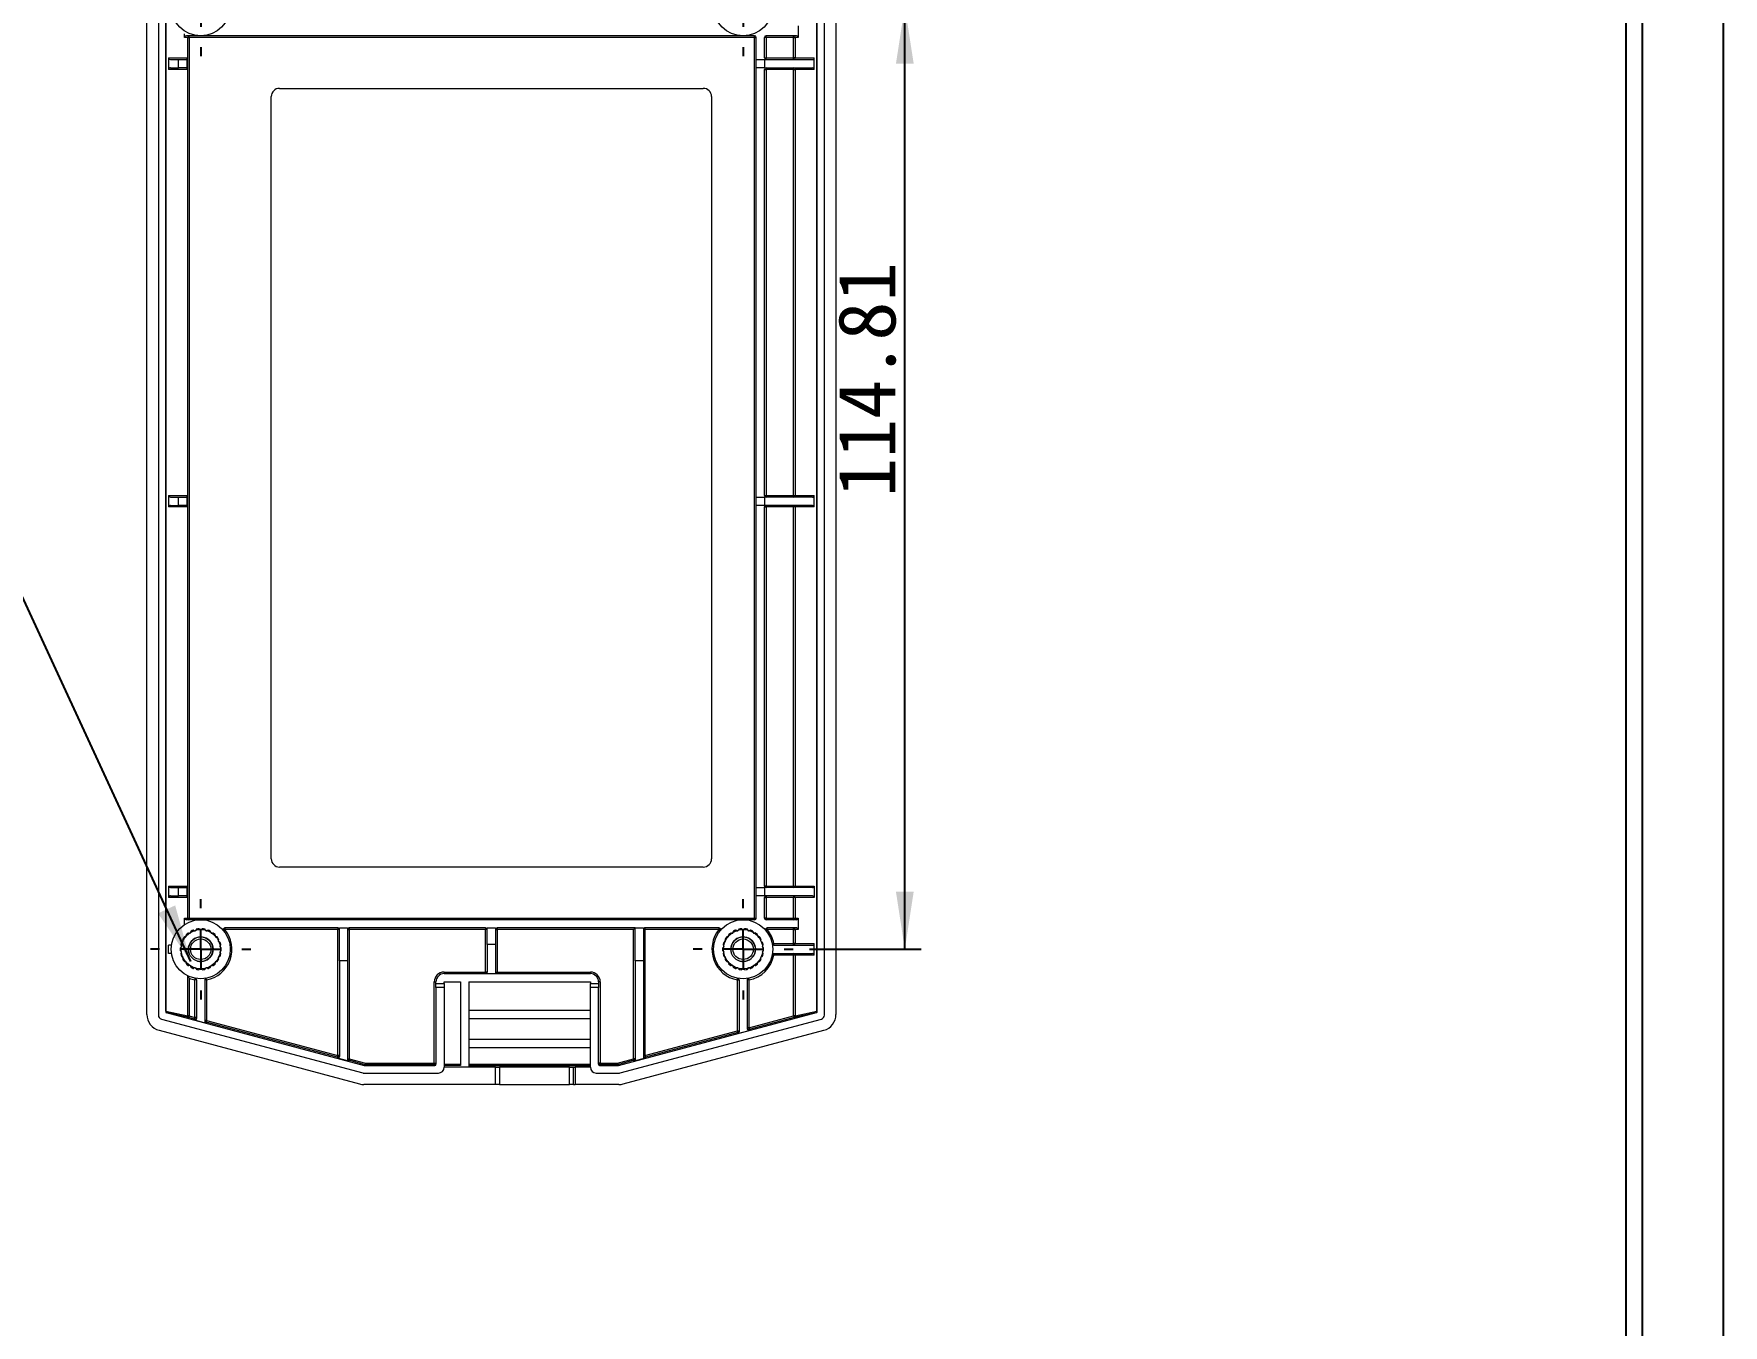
# Model space of a CAD drawing. Header units: millimetres. Extents: x 3 to 590, y 3 to 417.
# Drawn here: x 384.5 to 590.2, y 170.3 to 327.5 of the extents above; entities that cross this region are included whole.
import ezdxf

# ---------------------------------------------------------------- set-up
doc = ezdxf.new("R2010")
doc.units = ezdxf.units.MM
doc.header["$LTSCALE"] = 2
doc.layers.add('SLD-0', color=179, linetype='Continuous')
doc.styles.add('SLDTEXTSTYLE0', font='SIMSUN.TTC', dxfattribs={"width": 0.67})
doc.styles.add('SLDTEXTSTYLE15', font='SIMSUN.TTC')
doc.styles.get("Standard").update_dxf_attribs({"font": 'SIMSUN.TTC'})
doc.dimstyles.new('SLDDIMSTYLE0', dxfattribs={"dimtxt": 7, "dimasz": 7, "dimexe": 0, "dimexo": 0.0625, "dimgap": 1.75, "dimtad": 2, "dimrnd": 1e-09, "dimzin": 12, "dimdsep": 46, "dimtxsty": 'SLDTEXTSTYLE0', "dimsah": 1, "dimcen": 0.09, "dimadec": 0, "dimazin": 3, "dimtfac": 1, "dimtofl": 0, "dimtmove": 0, "dimatfit": 3, "dimfxl": 0, "dimfrac": 2, "dimtolj": 1, "dimtzin": 12, "dimarcsym": 0})
doc.dimstyles.new('SLDDIMSTYLE2', dxfattribs={"dimtxt": 0.18, "dimasz": 7, "dimexe": 0, "dimexo": 0.0625, "dimgap": 0, "dimtad": 0, "dimtih": 1, "dimtoh": 1, "dimdec": 0, "dimrnd": 1e-09, "dimzin": 0, "dimdsep": 46, "dimtxsty": 'Standard', "dimsah": 1, "dimcen": 0.09, "dimadec": 0, "dimazin": 0, "dimtfac": 7, "dimtdec": 0, "dimtofl": 0, "dimtmove": 0, "dimatfit": 3, "dimfxl": 0, "dimfrac": 2, "dimtolj": 1, "dimtzin": 0, "dimarcsym": 0})

# ---------------------------------------------------------------- blocks, each defined once
blk = doc.blocks.new('_D_7')
at = {"layer": 'SLD-0', "color": 5}
for p, q in [((478.98, 330.9), (492.57, 330.9)), ((490.57, 216.09), (490.57, 330.9)), ((478.98, 216.09), (492.57, 216.09))]:
    blk.add_line(p, q, dxfattribs=at)
for points in [[(490.57, 330.9), (489.49, 323.9), (491.65, 323.9)], [(490.57, 216.09), (491.65, 223.09), (489.49, 223.09)]]:
    blk.add_solid(points, dxfattribs=at)
at = {"layer": 'SLD-0', "color": 5, "insert": (482.43, 271.14), "char_height": 7, "attachment_point": 1, "rotation": 90, "style": 'SLDTEXTSTYLE15'}
blk.add_mtext('114.81', dxfattribs=at)
blk = doc.blocks.new('SW_CENTERMARKSYMBOL_0')
at = {"layer": 'SLD-0', "color": 0}
for p, q in [((0, 5), (0, 6.1)), ((0, 0), (0, 2.5)), ((-5, 0), (-6.1, 0)), ((0, 0), (-2.5, 0)), ((0, 0), (0, -2.5)), ((0, 0), (2.5, 0)), ((5, 0), (6.1, 0)), ((0, -5), (0, -6.1))]:
    blk.add_line(p, q, dxfattribs=at)
blk = doc.blocks.new('SW_CENTERMARKSYMBOL_1')
at = {"layer": 'SLD-0', "color": 0}
for p, q in [((0, 5), (0, 6.1)), ((0, 0), (0, 2.5)), ((-5, 0), (-6.1, 0)), ((0, 0), (-2.5, 0)), ((0, 0), (0, -2.5)), ((0, 0), (2.5, 0)), ((5, 0), (6.1, 0)), ((0, -5), (0, -6.1))]:
    blk.add_line(p, q, dxfattribs=at)
blk = doc.blocks.new('SW_CENTERMARKSYMBOL_2')
at = {"layer": 'SLD-0', "color": 0}
for p, q in [((0, 5), (0, 6.1)), ((0, 0), (0, 2.5)), ((-5, 0), (-6.1, 0)), ((0, 0), (-2.5, 0)), ((0, 0), (0, -2.5)), ((0, 0), (2.5, 0)), ((5, 0), (6.1, 0)), ((0, -5), (0, -6.1))]:
    blk.add_line(p, q, dxfattribs=at)
blk = doc.blocks.new('SW_CENTERMARKSYMBOL_3')
at = {"layer": 'SLD-0', "color": 0}
for p, q in [((0, 5), (0, 6.1)), ((0, 0), (0, 2.5)), ((-5, 0), (-6.1, 0)), ((0, 0), (-2.5, 0)), ((0, 0), (0, -2.5)), ((0, 0), (2.5, 0)), ((5, 0), (6.1, 0)), ((0, -5), (0, -6.1))]:
    blk.add_line(p, q, dxfattribs=at)

msp = doc.modelspace()

# ---------------------------------------------------------------- linework, layer by layer
at = {"color": 7, "linetype": 'Continuous', "lineweight": 15}
for p, q in [((398.283, 208.157), (398.283, 332.882)), ((399.683, 332.881), (399.683, 208.081)), ((400.583, 332.881), (400.583, 208.442)), ((400.593, 208.552), (400.593, 332.871)), ((400.609, 332.871), (400.609, 208.552)), ((479.857, 208.552), (479.857, 332.871)), ((479.872, 332.871), (479.872, 208.552)), ((479.882, 208.442), (479.882, 332.881)), ((480.782, 208.081), (480.782, 332.881)), ((482.183, 332.882), (482.183, 208.157)), ((402.881, 327.101), (402.881, 327.543)), ((403.253, 327.101), (402.881, 327.101)), ((404.843, 327.301), (403.098, 327.301)), ((403.253, 219.891), (403.253, 327.101)), ((403.253, 327.101), (403.438, 327.101)), ((403.438, 327.101), (403.438, 327.301)), ((472.283, 327.101), (403.438, 327.101)), ((403.438, 327.101), (403.438, 219.891)), ((470.883, 327.301), (404.843, 327.301)), ((472.283, 327.301), (470.883, 327.301)), ((472.283, 327.101), (472.283, 327.301)), ((472.283, 327.101), (472.483, 327.101)), ((472.283, 219.891), (472.283, 327.101)), ((472.483, 324.401), (472.483, 327.101)), ((473.483, 324.601), (473.483, 327.101)), ((473.683, 327.101), (473.483, 327.101)), ((477.368, 327.301), (473.683, 327.301)), ((473.683, 327.101), (473.683, 327.301)), ((473.683, 327.101), (473.683, 324.601)), ((477.028, 327.101), (473.683, 327.101)), ((477.028, 327.101), (477.028, 327.301)), ((477.028, 327.101), (477.212, 327.101)), ((477.028, 324.601), (477.028, 327.101)), ((477.212, 327.101), (477.212, 324.601)), ((477.585, 327.101), (477.212, 327.101)), ((477.585, 328.501), (477.585, 327.101)), ((400.928, 324.601), (403.143, 324.601)), ((400.928, 324.601), (400.928, 323.201)), ((403.143, 323.201), (400.928, 323.201)), ((401.145, 324.401), (402.143, 324.401)), ((401.145, 323.401), (402.143, 323.401)), ((402.143, 323.401), (402.143, 324.401)), ((402.143, 324.401), (403.143, 324.401)), ((403.143, 323.401), (402.143, 323.401)), ((403.143, 324.601), (403.143, 324.401)), ((403.143, 324.401), (403.143, 323.401)), ((403.143, 323.401), (403.143, 323.201)), ((472.483, 323.401), (472.483, 324.401)), ((472.483, 324.401), (473.483, 324.401)), ((473.483, 323.401), (472.483, 323.401)), ((472.483, 271.135), (472.483, 323.401)), ((473.483, 324.601), (473.683, 324.601)), ((473.483, 324.401), (473.483, 323.401)), ((473.483, 324.401), (479.32, 324.401)), ((473.483, 323.401), (479.32, 323.401)), ((473.483, 271.335), (473.483, 323.201)), ((473.483, 323.201), (473.683, 323.201)), ((473.683, 324.401), (473.683, 324.601)), ((473.683, 324.601), (477.028, 324.601)), ((473.683, 323.401), (473.683, 323.201)), ((477.028, 323.201), (473.683, 323.201)), ((473.683, 323.201), (473.683, 271.335)), ((477.028, 324.401), (477.028, 324.601)), ((477.212, 324.601), (477.028, 324.601)), ((477.028, 323.201), (477.028, 323.401)), ((477.028, 323.201), (477.212, 323.201)), ((477.028, 271.335), (477.028, 323.201)), ((477.212, 324.601), (479.538, 324.601)), ((477.212, 323.201), (477.212, 271.335)), ((479.538, 323.201), (477.212, 323.201)), ((479.538, 323.201), (479.538, 324.601)), ((414.433, 320.901), (466.033, 320.901)), ((413.433, 227.101), (413.433, 319.901)), ((467.033, 319.901), (467.033, 227.101)), ((400.928, 271.335), (403.143, 271.335)), ((400.928, 271.335), (400.928, 269.935)), ((403.143, 269.935), (400.928, 269.935)), ((401.145, 271.135), (402.143, 271.135)), ((401.145, 270.135), (402.143, 270.135)), ((402.143, 270.135), (402.143, 271.135)), ((402.143, 271.135), (403.143, 271.135)), ((403.143, 270.135), (402.143, 270.135)), ((403.143, 271.335), (403.143, 271.135)), ((403.143, 271.135), (403.143, 270.135)), ((403.143, 270.135), (403.143, 269.935)), ((472.483, 270.135), (472.483, 271.135)), ((472.483, 271.135), (473.483, 271.135)), ((473.483, 270.135), (472.483, 270.135)), ((472.483, 223.591), (472.483, 270.135)), ((473.483, 271.335), (473.683, 271.335)), ((473.483, 271.135), (473.483, 270.135)), ((479.32, 271.135), (473.483, 271.135)), ((479.32, 270.135), (473.483, 270.135)), ((473.483, 223.791), (473.483, 269.935)), ((473.483, 269.935), (473.683, 269.935)), ((473.683, 271.135), (473.683, 271.335)), ((473.683, 271.335), (477.028, 271.335)), ((473.683, 270.135), (473.683, 269.935)), ((473.683, 269.935), (473.683, 223.791)), ((477.028, 269.935), (473.683, 269.935)), ((477.028, 271.335), (477.028, 271.135)), ((477.028, 271.335), (477.212, 271.335)), ((477.028, 270.135), (477.028, 269.935)), ((477.212, 269.935), (477.028, 269.935)), ((477.028, 223.791), (477.028, 269.935)), ((477.212, 271.335), (479.538, 271.335)), ((477.212, 269.935), (477.212, 223.791)), ((479.538, 269.935), (477.212, 269.935)), ((479.538, 269.935), (479.538, 271.335)), ((466.033, 226.101), (414.433, 226.101)), ((400.928, 223.791), (403.143, 223.791)), ((400.928, 223.791), (400.928, 222.391)), ((403.143, 222.391), (400.928, 222.391)), ((401.145, 223.591), (402.143, 223.591)), ((401.145, 222.591), (402.143, 222.591)), ((402.143, 222.591), (402.143, 223.591)), ((402.143, 223.591), (403.143, 223.591)), ((403.143, 222.591), (402.143, 222.591)), ((403.143, 223.791), (403.143, 223.591)), ((403.143, 223.591), (403.143, 222.591)), ((403.143, 222.591), (403.143, 222.391)), ((472.483, 222.591), (472.483, 223.591)), ((472.483, 223.591), (473.483, 223.591)), ((473.483, 222.591), (472.483, 222.591)), ((472.483, 219.891), (472.483, 222.591)), ((473.683, 223.791), (473.483, 223.791)), ((473.483, 223.591), (473.483, 222.591)), ((479.32, 223.591), (473.483, 223.591)), ((479.32, 222.591), (473.483, 222.591)), ((473.483, 219.891), (473.483, 222.391)), ((473.483, 222.391), (473.683, 222.391)), ((473.683, 223.791), (473.683, 223.591)), ((473.683, 223.791), (477.028, 223.791)), ((473.683, 222.591), (473.683, 222.391)), ((473.683, 222.391), (473.683, 219.891)), ((477.028, 222.391), (473.683, 222.391)), ((477.028, 223.791), (477.028, 223.591)), ((477.028, 223.791), (477.212, 223.791)), ((477.028, 222.591), (477.028, 222.391)), ((477.212, 222.391), (477.028, 222.391)), ((477.028, 219.891), (477.028, 222.391)), ((477.212, 223.791), (479.538, 223.791)), ((477.212, 222.391), (477.212, 219.891)), ((479.538, 222.391), (477.212, 222.391)), ((479.538, 223.791), (479.538, 222.391)), ((402.881, 219.891), (403.253, 219.891)), ((402.881, 219.11), (402.881, 219.891)), ((404.843, 219.691), (403.098, 219.691)), ((403.253, 219.891), (403.438, 219.891)), ((403.438, 219.691), (403.438, 219.891)), ((403.438, 219.891), (472.283, 219.891)), ((470.883, 219.691), (404.843, 219.691)), ((421.533, 218.691), (407.789, 218.691)), ((407.789, 218.691), (407.789, 218.491)), ((421.533, 218.491), (407.789, 218.491)), ((421.533, 218.691), (421.533, 218.491)), ((421.733, 218.491), (421.533, 218.491)), ((421.533, 203.139), (421.533, 218.491)), ((421.733, 218.691), (422.733, 218.691)), ((421.733, 214.691), (421.733, 218.691)), ((422.733, 218.691), (422.733, 214.691)), ((422.733, 218.491), (422.933, 218.491)), ((439.533, 218.691), (422.933, 218.691)), ((422.933, 218.691), (422.933, 218.491)), ((422.933, 218.491), (422.933, 202.764)), ((439.533, 218.491), (422.933, 218.491)), ((439.533, 218.691), (439.533, 218.491)), ((439.533, 213.321), (439.533, 218.491)), ((439.733, 218.491), (439.533, 218.491)), ((439.733, 218.691), (440.733, 218.691)), ((439.733, 216.691), (439.733, 218.691)), ((440.733, 218.691), (440.733, 216.691)), ((440.733, 218.491), (440.933, 218.491)), ((457.733, 218.691), (440.933, 218.691)), ((440.933, 218.691), (440.933, 218.491)), ((457.533, 218.491), (440.933, 218.491)), ((440.933, 218.491), (440.933, 213.321)), ((457.533, 202.764), (457.533, 218.491)), ((457.733, 218.691), (458.733, 218.691)), ((457.733, 214.691), (457.733, 218.691)), ((458.733, 218.691), (458.733, 214.691)), ((458.733, 218.491), (458.933, 218.491)), ((467.937, 218.691), (458.933, 218.691)), ((458.933, 218.691), (458.933, 218.491)), ((458.933, 218.491), (458.933, 203.139)), ((467.937, 218.491), (458.933, 218.491)), ((467.937, 218.691), (467.937, 218.491)), ((472.283, 219.691), (470.883, 219.691)), ((472.283, 219.691), (472.283, 219.891)), ((472.283, 219.891), (472.483, 219.891)), ((473.683, 219.891), (473.483, 219.891)), ((473.683, 219.891), (473.683, 219.691)), ((473.683, 219.891), (477.028, 219.891)), ((477.368, 219.691), (473.683, 219.691)), ((477.368, 218.691), (473.829, 218.691)), ((473.829, 218.491), (473.829, 218.691)), ((477.028, 218.491), (473.829, 218.491)), ((477.028, 219.891), (477.028, 219.691)), ((477.028, 219.891), (477.212, 219.891)), ((477.028, 218.491), (477.028, 218.691)), ((477.028, 218.491), (477.212, 218.491)), ((477.028, 216.791), (477.028, 218.491)), ((477.212, 219.891), (477.585, 219.891)), ((477.212, 218.491), (477.212, 216.791)), ((477.585, 218.491), (477.212, 218.491)), ((477.585, 219.891), (477.585, 218.491)), ((400.928, 215.591), (400.928, 216.591)), ((401.278, 216.591), (400.928, 216.591)), ((439.733, 216.691), (439.733, 213.321)), ((440.733, 216.691), (439.733, 216.691)), ((440.733, 216.691), (440.733, 213.321)), ((474.618, 216.591), (474.618, 216.791)), ((474.618, 216.791), (477.028, 216.791)), ((474.618, 216.591), (479.32, 216.591)), ((477.028, 216.591), (477.028, 216.791)), ((477.212, 216.791), (477.028, 216.791)), ((477.212, 216.791), (479.538, 216.791)), ((479.538, 215.391), (479.538, 216.791)), ((401.278, 215.591), (400.928, 215.591)), ((421.733, 214.691), (421.733, 203.019)), ((422.733, 214.691), (421.733, 214.691)), ((422.733, 214.691), (422.733, 202.644)), ((457.733, 214.691), (457.733, 202.644)), ((458.733, 214.691), (457.733, 214.691)), ((458.733, 214.691), (458.733, 203.019)), ((474.448, 215.591), (479.32, 215.591)), ((477.028, 215.391), (474.618, 215.391)), ((477.028, 215.591), (477.028, 215.391)), ((477.212, 215.391), (477.028, 215.391)), ((477.028, 207.982), (477.028, 215.391)), ((477.212, 215.391), (477.212, 207.982)), ((479.538, 215.391), (477.212, 215.391)), ((403.253, 207.982), (403.253, 212.843)), ((403.438, 212.561), (403.438, 207.982)), ((404.143, 207.793), (404.143, 212.356)), ((404.343, 212.356), (404.143, 212.356)), ((404.343, 212.356), (404.343, 207.673)), ((405.343, 212.356), (405.343, 207.299)), ((405.543, 212.356), (405.343, 212.356)), ((405.543, 212.356), (405.543, 207.418)), ((433.283, 202.24), (433.283, 212.121)), ((433.283, 212.121), (433.483, 212.121)), ((433.483, 211.921), (433.483, 212.121)), ((433.483, 211.921), (434.483, 211.921)), ((433.483, 211.421), (433.483, 211.921)), ((434.483, 213.321), (434.483, 213.121)), ((434.483, 213.321), (439.533, 213.321)), ((434.483, 213.121), (452.283, 213.121)), ((434.483, 212.121), (436.483, 212.121)), ((434.483, 211.921), (434.483, 212.121)), ((434.483, 211.921), (434.483, 211.421)), ((436.483, 212.121), (436.483, 201.932)), ((437.483, 212.121), (452.283, 212.121)), ((437.483, 212.121), (437.483, 201.732)), ((439.533, 213.121), (439.533, 213.321)), ((439.733, 213.321), (439.533, 213.321)), ((440.733, 213.321), (440.933, 213.321)), ((440.933, 213.321), (440.933, 213.121)), ((440.933, 213.321), (452.283, 213.321)), ((452.283, 213.321), (452.283, 213.121)), ((452.283, 212.121), (452.283, 211.921)), ((452.283, 211.421), (452.283, 211.921)), ((452.283, 211.921), (453.283, 211.921)), ((453.283, 212.121), (453.283, 211.921)), ((453.483, 212.121), (453.283, 212.121)), ((453.283, 211.921), (453.283, 211.421)), ((453.483, 212.121), (453.483, 202.24)), ((470.183, 212.356), (470.383, 212.356)), ((470.183, 206.15), (470.183, 212.356)), ((470.383, 212.356), (470.383, 206.03)), ((471.383, 212.356), (471.383, 206.405)), ((471.583, 212.356), (471.383, 212.356)), ((471.583, 212.356), (471.583, 206.524)), ((433.483, 211.421), (433.483, 202.104)), ((434.483, 211.421), (433.483, 211.421)), ((434.483, 211.421), (434.483, 201.722)), ((453.283, 211.421), (452.283, 211.421)), ((452.283, 201.722), (452.283, 211.421)), ((453.283, 202.104), (453.283, 211.421)), ((400.583, 208.542), (400.593, 208.552)), ((400.593, 208.552), (400.609, 208.552)), ((400.609, 208.552), (403.253, 207.982)), ((400.633, 208.375), (424.744, 201.922)), ((400.741, 208.358), (400.731, 208.348)), ((403.386, 207.789), (400.741, 208.358)), ((403.438, 207.982), (403.253, 207.982)), ((404.091, 207.6), (403.386, 207.789)), ((403.438, 207.982), (404.143, 207.793)), ((404.343, 207.793), (404.143, 207.793)), ((452.283, 208.621), (437.483, 208.621)), ((455.722, 201.922), (479.833, 208.375)), ((471.583, 206.524), (477.028, 207.982)), ((477.08, 207.789), (471.635, 206.331)), ((477.212, 207.982), (477.028, 207.982)), ((479.724, 208.358), (477.08, 207.789)), ((477.212, 207.982), (479.857, 208.552)), ((479.734, 208.348), (479.724, 208.358)), ((479.857, 208.552), (479.872, 208.552)), ((479.872, 208.552), (479.882, 208.542)), ((399.765, 206.226), (424.187, 199.689)), ((400.054, 207.598), (424.562, 201.039)), ((404.091, 207.48), (404.091, 207.6)), ((404.091, 207.48), (405.491, 207.106)), ((405.543, 207.418), (405.343, 207.418)), ((405.491, 207.225), (405.491, 207.106)), ((421.481, 202.945), (405.491, 207.225)), ((405.543, 207.418), (421.533, 203.139)), ((452.283, 207.621), (437.483, 207.621)), ((455.903, 201.039), (480.412, 207.598)), ((456.279, 199.689), (480.7, 206.226)), ((458.933, 203.139), (470.183, 206.15)), ((470.235, 205.956), (458.985, 202.945)), ((470.183, 206.15), (470.383, 206.15)), ((470.235, 205.837), (471.635, 206.212)), ((470.235, 205.837), (470.235, 205.956)), ((471.583, 206.524), (471.383, 206.524)), ((471.635, 206.331), (471.635, 206.212)), ((452.283, 205.121), (437.483, 205.121)), ((437.483, 204.121), (452.283, 204.121)), ((421.481, 202.826), (421.481, 202.945)), ((422.881, 202.451), (421.481, 202.826)), ((421.733, 203.139), (421.533, 203.139)), ((422.733, 202.764), (422.933, 202.764)), ((422.881, 202.571), (422.881, 202.451)), ((424.863, 202.04), (422.881, 202.571)), ((422.933, 202.764), (424.889, 202.24)), ((424.744, 201.922), (424.863, 202.04)), ((424.744, 201.922), (433.365, 201.922)), ((424.863, 202.04), (424.863, 202.04)), ((433.283, 202.04), (424.863, 202.04)), ((424.889, 202.24), (433.283, 202.24)), ((433.283, 202.24), (433.483, 202.24)), ((433.283, 202.24), (433.283, 202.04)), ((433.283, 201.922), (433.283, 202.04)), ((436.483, 202.044), (434.483, 202.044)), ((436.483, 201.932), (434.483, 201.932)), ((440.737, 201.732), (434.483, 201.732)), ((452.283, 202.044), (437.483, 202.044)), ((437.483, 201.953), (452.283, 201.953)), ((440.737, 199.621), (440.737, 201.732)), ((440.737, 201.732), (441.237, 201.732)), ((441.237, 201.732), (441.237, 199.636)), ((449.737, 201.732), (441.237, 201.732)), ((449.737, 199.636), (449.737, 201.732)), ((449.737, 201.732), (450.237, 201.732)), ((450.237, 199.625), (450.237, 201.732)), ((450.237, 201.732), (450.437, 201.732)), ((450.437, 201.732), (450.437, 199.621)), ((452.283, 201.732), (450.437, 201.732)), ((453.483, 202.24), (453.283, 202.24)), ((453.401, 201.922), (455.722, 201.922)), ((453.483, 202.24), (453.483, 202.04)), ((453.483, 202.24), (455.577, 202.24)), ((453.483, 202.04), (453.483, 201.922)), ((455.603, 202.04), (453.483, 202.04)), ((455.577, 202.24), (457.533, 202.764)), ((457.585, 202.571), (455.603, 202.04)), ((455.603, 202.04), (455.722, 201.922)), ((455.603, 202.04), (455.603, 202.04)), ((457.733, 202.764), (457.533, 202.764)), ((458.985, 202.826), (457.585, 202.451)), ((457.585, 202.451), (457.585, 202.571)), ((458.733, 203.139), (458.933, 203.139)), ((458.985, 202.945), (458.985, 202.826)), ((424.692, 201.022), (433.783, 201.022)), ((440.737, 199.621), (424.704, 199.621)), ((441.237, 199.636), (449.737, 199.636)), ((455.762, 199.621), (450.437, 199.621)), ((452.983, 201.022), (455.774, 201.022))]:
    msp.add_line(p, q, dxfattribs=at)
at = {"color": 7, "linetype": 'Continuous', "lineweight": 15, "flags": 128}
for points in [[(407.634, 218.365), (407.637, 218.367), (407.646, 218.375), (407.66, 218.386), (407.679, 218.402), (407.703, 218.421), (407.73, 218.443), (407.759, 218.467), (407.789, 218.491)], [(457.733, 218.691), (457.73, 218.688), (457.721, 218.679), (457.706, 218.664), (457.686, 218.644), (457.661, 218.62), (457.633, 218.591), (457.601, 218.56), (457.568, 218.526), (457.533, 218.491)], [(468.092, 218.365), (468.089, 218.367), (468.08, 218.375), (468.066, 218.386), (468.046, 218.402), (468.023, 218.421), (467.996, 218.443), (467.967, 218.467), (467.937, 218.491)], [(473.829, 218.491), (473.799, 218.467), (473.77, 218.443), (473.743, 218.421), (473.719, 218.402), (473.7, 218.386), (473.686, 218.375), (473.677, 218.367), (473.674, 218.365)], [(474.421, 216.754), (474.425, 216.755), (474.436, 216.757), (474.454, 216.761), (474.479, 216.765), (474.509, 216.771), (474.543, 216.777), (474.579, 216.784), (474.618, 216.791)], [(404.143, 212.356), (404.15, 212.395), (404.157, 212.432), (404.163, 212.465), (404.169, 212.495), (404.173, 212.52), (404.177, 212.538), (404.179, 212.549), (404.18, 212.553)], [(405.543, 212.356), (405.536, 212.395), (405.529, 212.432), (405.522, 212.465), (405.517, 212.495), (405.512, 212.52), (405.509, 212.538), (405.507, 212.549), (405.506, 212.553)], [(470.183, 212.356), (470.19, 212.395), (470.197, 212.432), (470.203, 212.465), (470.209, 212.495), (470.213, 212.52), (470.217, 212.538), (470.219, 212.549), (470.22, 212.553)], [(471.546, 212.553), (471.547, 212.549), (471.549, 212.538), (471.552, 212.52), (471.557, 212.495), (471.562, 212.465), (471.569, 212.432), (471.576, 212.395), (471.583, 212.356)], [(403.386, 207.789), (403.387, 207.793), (403.39, 207.804), (403.395, 207.823), (403.401, 207.847), (403.409, 207.876), (403.418, 207.909), (403.428, 207.945), (403.438, 207.982)], [(404.091, 207.6), (404.092, 207.604), (404.095, 207.616), (404.1, 207.634), (404.107, 207.658), (404.114, 207.687), (404.123, 207.72), (404.133, 207.756), (404.143, 207.793)], [(477.028, 207.982), (477.038, 207.945), (477.048, 207.909), (477.057, 207.876), (477.064, 207.847), (477.071, 207.823), (477.076, 207.804), (477.079, 207.793), (477.08, 207.789)], [(405.543, 207.418), (405.533, 207.381), (405.523, 207.345), (405.514, 207.312), (405.507, 207.283), (405.5, 207.259), (405.495, 207.241), (405.492, 207.23), (405.491, 207.225)], [(470.183, 206.15), (470.193, 206.112), (470.202, 206.077), (470.211, 206.044), (470.219, 206.014), (470.225, 205.99), (470.23, 205.972), (470.233, 205.961), (470.235, 205.956)], [(471.583, 206.524), (471.593, 206.487), (471.602, 206.451), (471.611, 206.418), (471.619, 206.389), (471.625, 206.365), (471.63, 206.347), (471.633, 206.336), (471.635, 206.331)], [(421.533, 203.139), (421.523, 203.101), (421.513, 203.066), (421.504, 203.033), (421.497, 203.003), (421.49, 202.979), (421.485, 202.961), (421.482, 202.95), (421.481, 202.945)], [(422.933, 202.764), (422.923, 202.727), (422.913, 202.691), (422.904, 202.658), (422.897, 202.629), (422.89, 202.605), (422.885, 202.587), (422.882, 202.575), (422.881, 202.571)], [(424.889, 202.24), (424.884, 202.202), (424.879, 202.165), (424.875, 202.131), (424.871, 202.1), (424.867, 202.076), (424.865, 202.057), (424.863, 202.045), (424.863, 202.04)], [(455.577, 202.24), (455.582, 202.202), (455.586, 202.165), (455.591, 202.131), (455.595, 202.1), (455.598, 202.076), (455.601, 202.057), (455.602, 202.045), (455.603, 202.04)], [(457.585, 202.571), (457.583, 202.575), (457.58, 202.587), (457.575, 202.605), (457.569, 202.629), (457.561, 202.658), (457.552, 202.691), (457.543, 202.727), (457.533, 202.764)], [(458.933, 203.139), (458.943, 203.101), (458.952, 203.066), (458.961, 203.033), (458.969, 203.003), (458.975, 202.979), (458.98, 202.961), (458.983, 202.95), (458.985, 202.945)]]:
    msp.add_lwpolyline(points, dxfattribs=at)
at = {"color": 7, "linetype": 'Continuous', "lineweight": 15}
for centre, radius in [((404.843, 330.901), 3.6), ((470.883, 330.901), 3.6), ((404.843, 216.091), 3.6), ((404.843, 216.091), 2.4), ((470.883, 216.091), 3.6), ((470.883, 216.091), 2.4), ((404.843, 216.091), 1.5), ((404.843, 216.091), 1.25), ((470.883, 216.091), 1.5), ((470.883, 216.091), 1.25)]:
    msp.add_circle(centre, radius, dxfattribs=at)
for centre, radius, start, end in [((403.446, 327.109), 0.193, 92.46898, 182.27059), ((472.283, 327.101), 0.2, 0, 90), ((473.683, 327.101), 0.2, 90, 180), ((477.02, 327.109), 0.193, 357.72941, 87.53102), ((473.683, 324.601), 0.2, 180, 270), ((473.683, 323.201), 0.2, 90, 180), ((477.02, 324.594), 0.193, 272.46898, 2.27059), ((477.02, 323.209), 0.193, 357.72837, 87.53099), ((414.433, 319.901), 1, 90, 180), ((466.033, 319.901), 1, 0, 90), ((473.683, 271.335), 0.2, 180, 270), ((473.683, 269.935), 0.2, 90, 180), ((477.02, 271.327), 0.193, 272.46834, 2.2713), ((477.02, 269.942), 0.193, 357.72869, 87.53164), ((414.433, 227.101), 1, 180, 270), ((466.033, 227.101), 1, 270, 0), ((473.683, 223.791), 0.2, 180, 270), ((473.683, 222.391), 0.2, 90, 180), ((477.02, 223.784), 0.193, 272.46727, 2.2723), ((477.02, 222.399), 0.193, 357.7277, 87.53273), ((404.843, 216.091), 2.5, 127.75198, 134.0662), ((403.446, 219.884), 0.193, 177.72941, 267.53102), ((403.361, 218.005), 0.08, 55.5736, 127.75198), ((403.491, 218.194), 0.15, 235.5736, 9.88094), ((403.718, 218.234), 0.08, 117.70257, 189.88094), ((404.843, 216.091), 2.5, 111.38834, 117.70257), ((403.96, 218.345), 0.08, 39.20997, 111.38834), ((404.139, 218.49), 0.15, 219.20997, 353.51731), ((404.367, 218.464), 0.08, 101.33893, 173.51731), ((404.843, 216.091), 2.5, 95.02471, 101.33893), ((404.631, 218.502), 0.08, 22.84633, 95.02471), ((404.843, 218.591), 0.15, 202.84633, 337.15367), ((405.055, 218.502), 0.08, 84.97529, 157.15367), ((404.843, 216.091), 2.5, 78.66107, 84.97529), ((405.319, 218.464), 0.08, 6.48269, 78.66107), ((405.547, 218.49), 0.15, 186.48269, 320.79003), ((404.843, 216.091), 3.8, 280.61511, 39.16671), ((405.725, 218.345), 0.08, 68.61166, 140.79003), ((404.843, 216.091), 2.5, 62.29743, 68.61166), ((405.968, 218.234), 0.08, 350.11906, 62.29743), ((406.194, 218.194), 0.15, 170.11906, 304.4264), ((406.324, 218.005), 0.08, 52.24802, 124.4264), ((404.843, 216.091), 2.5, 45.9338, 52.24802), ((407.789, 218.491), 0.2, 90, 219.16671), ((421.533, 218.491), 0.2, 0, 90), ((422.933, 218.491), 0.2, 90, 180), ((439.533, 218.491), 0.2, 0, 90), ((440.933, 218.491), 0.2, 90, 180), ((458.933, 218.491), 0.2, 90, 180), ((470.883, 216.091), 3.8, 140.83329, 259.38489), ((467.937, 218.491), 0.2, 320.83329, 90), ((470.883, 216.091), 2.5, 127.75198, 134.0662), ((469.401, 218.005), 0.08, 55.5736, 127.75198), ((469.531, 218.194), 0.15, 235.5736, 9.88094), ((469.758, 218.234), 0.08, 117.70257, 189.88094), ((470.883, 216.091), 2.5, 111.38834, 117.70257), ((470, 218.345), 0.08, 39.20997, 111.38834), ((470.179, 218.49), 0.15, 219.20997, 353.51731), ((470.407, 218.464), 0.08, 101.33893, 173.51731), ((470.883, 216.091), 2.5, 95.02471, 101.33893), ((470.671, 218.502), 0.08, 22.84633, 95.02471), ((470.883, 218.591), 0.15, 202.84633, 337.15367), ((471.095, 218.502), 0.08, 84.97529, 157.15367), ((470.883, 216.091), 2.5, 78.66107, 84.97529), ((471.359, 218.464), 0.08, 6.48269, 78.66107), ((471.587, 218.49), 0.15, 186.48269, 320.79003), ((471.765, 218.345), 0.08, 68.61166, 140.79003), ((470.883, 216.091), 2.5, 62.29743, 68.61166), ((472.008, 218.234), 0.08, 350.11906, 62.29743), ((472.234, 218.194), 0.15, 170.11906, 304.4264), ((472.283, 219.891), 0.2, 270, 0), ((472.364, 218.005), 0.08, 52.24802, 124.4264), ((470.883, 216.091), 2.5, 45.9338, 52.24802), ((473.683, 219.891), 0.2, 180, 270), ((473.829, 218.491), 0.2, 90, 219.16671), ((470.883, 216.091), 3.8, 10.61511, 39.16671), ((477.02, 219.884), 0.193, 272.46898, 2.27059), ((477.02, 218.499), 0.193, 357.72941, 87.53102), ((404.843, 216.091), 2.5, 176.84289, 183.15711), ((402.427, 216.225), 0.08, 104.66451, 176.84289), ((402.368, 216.447), 0.15, 284.66451, 58.97185), ((402.487, 216.644), 0.08, 166.79348, 238.97185), ((404.843, 216.091), 2.5, 160.47925, 166.79348), ((402.562, 216.9), 0.08, 88.30087, 160.47925), ((402.569, 217.13), 0.15, 268.30087, 42.60822), ((402.738, 217.285), 0.08, 150.42984, 222.60822), ((404.843, 216.091), 2.5, 144.11561, 150.42984), ((402.882, 217.51), 0.08, 71.93724, 144.11561), ((402.953, 217.728), 0.15, 251.93724, 26.24458), ((403.16, 217.83), 0.08, 134.0662, 206.24458), ((406.526, 217.83), 0.08, 333.75542, 45.9338), ((406.732, 217.728), 0.15, 153.75542, 288.06276), ((406.804, 217.51), 0.08, 35.88439, 108.06276), ((404.843, 216.091), 2.5, 29.57016, 35.88439), ((407.117, 217.13), 0.15, 137.39178, 271.69913), ((406.948, 217.285), 0.08, 317.39178, 29.57016), ((407.124, 216.9), 0.08, 19.52075, 91.69913), ((407.317, 216.447), 0.15, 121.02815, 255.33549), ((404.843, 216.091), 2.5, 13.20652, 19.52075), ((407.199, 216.644), 0.08, 301.02815, 13.20652), ((407.259, 216.225), 0.08, 3.15711, 75.33549), ((404.843, 216.091), 2.5, 356.84289, 3.15711), ((470.883, 216.091), 2.5, 176.84289, 183.15711), ((468.467, 216.225), 0.08, 104.66451, 176.84289), ((468.408, 216.447), 0.15, 284.66451, 58.97185), ((468.527, 216.644), 0.08, 166.79348, 238.97185), ((470.883, 216.091), 2.5, 160.47925, 166.79348), ((468.602, 216.9), 0.08, 88.30087, 160.47925), ((468.609, 217.13), 0.15, 268.30087, 42.60822), ((468.778, 217.285), 0.08, 150.42984, 222.60822), ((470.883, 216.091), 2.5, 144.11561, 150.42984), ((468.922, 217.51), 0.08, 71.93724, 144.11561), ((468.993, 217.728), 0.15, 251.93724, 26.24458), ((469.2, 217.83), 0.08, 134.0662, 206.24458), ((472.566, 217.83), 0.08, 333.75542, 45.9338), ((472.772, 217.728), 0.15, 153.75542, 288.06276), ((472.844, 217.51), 0.08, 35.88439, 108.06276), ((470.883, 216.091), 2.5, 29.57016, 35.88439), ((473.157, 217.13), 0.15, 137.39178, 271.69913), ((472.988, 217.285), 0.08, 317.39178, 29.57016), ((473.164, 216.9), 0.08, 19.52075, 91.69913), ((473.357, 216.447), 0.15, 121.02815, 255.33549), ((470.883, 216.091), 2.5, 13.20652, 19.52075), ((473.239, 216.644), 0.08, 301.02815, 13.20652), ((473.299, 216.225), 0.08, 3.15711, 75.33549), ((470.883, 216.091), 2.5, 356.84289, 3.15711), ((474.618, 216.791), 0.2, 190.61511, 270), ((477.02, 216.784), 0.193, 272.46901, 2.27163), ((402.427, 215.958), 0.08, 183.15711, 255.33549), ((402.368, 215.735), 0.15, 301.02815, 75.33549), ((402.487, 215.538), 0.08, 121.02815, 193.20652), ((404.843, 216.091), 2.5, 193.20652, 199.52075), ((402.562, 215.283), 0.08, 199.52075, 271.69913), ((402.569, 215.053), 0.15, 317.39178, 91.69913), ((402.738, 214.897), 0.08, 137.39178, 209.57016), ((404.843, 216.091), 2.5, 209.57016, 215.88439), ((402.882, 214.673), 0.08, 215.88439, 288.06276), ((402.953, 214.454), 0.15, 333.75542, 108.06276), ((403.16, 214.352), 0.08, 153.75542, 225.9338), ((404.843, 216.091), 2.5, 225.9338, 232.24802), ((403.361, 214.178), 0.08, 232.24802, 304.4264), ((403.491, 213.988), 0.15, 350.11906, 124.4264), ((403.718, 213.949), 0.08, 170.11906, 242.29743), ((405.968, 213.949), 0.08, 297.70257, 9.88094), ((406.194, 213.988), 0.15, 55.5736, 189.88094), ((406.324, 214.178), 0.08, 235.5736, 307.75198), ((404.843, 216.091), 2.5, 307.75198, 314.0662), ((406.732, 214.454), 0.15, 71.93724, 206.24458), ((406.526, 214.352), 0.08, 314.0662, 26.24458), ((406.804, 214.673), 0.08, 251.93724, 324.11561), ((404.843, 216.091), 2.5, 324.11561, 330.42984), ((407.117, 215.053), 0.15, 88.30087, 222.60822), ((406.948, 214.897), 0.08, 330.42984, 42.60822), ((407.124, 215.283), 0.08, 268.30087, 340.47925), ((407.317, 215.735), 0.15, 104.66451, 238.97185), ((404.843, 216.091), 2.5, 340.47925, 346.79348), ((407.199, 215.538), 0.08, 346.79348, 58.97185), ((407.259, 215.958), 0.08, 284.66451, 356.84289), ((468.467, 215.958), 0.08, 183.15711, 255.33549), ((468.408, 215.735), 0.15, 301.02815, 75.33549), ((468.527, 215.538), 0.08, 121.02815, 193.20652), ((470.883, 216.091), 2.5, 193.20652, 199.52075), ((468.602, 215.283), 0.08, 199.52075, 271.69913), ((468.609, 215.053), 0.15, 317.39178, 91.69913), ((468.778, 214.897), 0.08, 137.39178, 209.57016), ((470.883, 216.091), 2.5, 209.57016, 215.88439), ((468.922, 214.673), 0.08, 215.88439, 288.06276), ((468.993, 214.454), 0.15, 333.75542, 108.06276), ((469.2, 214.352), 0.08, 153.75542, 225.9338), ((470.883, 216.091), 2.5, 225.9338, 232.24802), ((469.401, 214.178), 0.08, 232.24802, 304.4264), ((469.531, 213.988), 0.15, 350.11906, 124.4264), ((469.758, 213.949), 0.08, 170.11906, 242.29743), ((470.883, 216.091), 3.8, 280.61511, 349.38489), ((472.008, 213.949), 0.08, 297.70257, 9.88094), ((472.234, 213.988), 0.15, 55.5736, 189.88094), ((472.364, 214.178), 0.08, 235.5736, 307.75198), ((470.883, 216.091), 2.5, 307.75198, 314.0662), ((472.772, 214.454), 0.15, 71.93724, 206.24458), ((472.566, 214.352), 0.08, 314.0662, 26.24458), ((472.844, 214.673), 0.08, 251.93724, 324.11561), ((470.883, 216.091), 2.5, 324.11561, 330.42984), ((473.157, 215.053), 0.15, 88.30087, 222.60822), ((472.988, 214.897), 0.08, 330.42984, 42.60822), ((473.164, 215.283), 0.08, 268.30087, 340.47925), ((473.357, 215.735), 0.15, 104.66451, 238.97185), ((470.883, 216.091), 2.5, 340.47925, 346.79348), ((473.239, 215.538), 0.08, 346.79348, 58.97185), ((473.299, 215.958), 0.08, 284.66451, 356.84289), ((477.02, 215.399), 0.193, 357.72941, 87.53102), ((404.843, 216.091), 3.8, 248.29597, 259.38489), ((404.843, 216.091), 2.5, 242.29743, 248.61166), ((403.96, 213.838), 0.08, 248.61166, 320.79003), ((404.139, 213.693), 0.15, 6.48269, 140.79003), ((404.143, 212.356), 0.2, 0, 79.38489), ((404.367, 213.718), 0.08, 186.48269, 258.66107), ((404.843, 216.091), 2.5, 258.66107, 264.97529), ((404.631, 213.681), 0.08, 264.97529, 337.15367), ((404.843, 213.591), 0.15, 22.84633, 157.15367), ((405.055, 213.681), 0.08, 202.84633, 275.02471), ((404.843, 216.091), 2.5, 275.02471, 281.33893), ((405.319, 213.718), 0.08, 281.33893, 353.51731), ((405.543, 212.356), 0.2, 100.61511, 180), ((405.547, 213.693), 0.15, 39.20997, 173.51731), ((405.725, 213.838), 0.08, 219.20997, 291.38834), ((404.843, 216.091), 2.5, 291.38834, 297.70257), ((434.483, 212.121), 1.2, 90, 180), ((434.483, 212.121), 1, 90, 180), ((439.533, 213.321), 0.2, 270, 0), ((440.933, 213.321), 0.2, 180, 270), ((452.283, 212.121), 1.2, 0, 90), ((452.283, 212.121), 1, 0, 90), ((470.883, 216.091), 2.5, 242.29743, 248.61166), ((470, 213.838), 0.08, 248.61166, 320.79003), ((470.179, 213.693), 0.15, 6.48269, 140.79003), ((470.183, 212.356), 0.2, 0, 79.38489), ((470.407, 213.718), 0.08, 186.48269, 258.66107), ((470.883, 216.091), 2.5, 258.66107, 264.97529), ((470.671, 213.681), 0.08, 264.97529, 337.15367), ((470.883, 213.591), 0.15, 22.84633, 157.15367), ((471.095, 213.681), 0.08, 202.84633, 275.02471), ((470.883, 216.091), 2.5, 275.02471, 281.33893), ((471.359, 213.718), 0.08, 281.33893, 353.51731), ((471.583, 212.356), 0.2, 100.61511, 180), ((471.587, 213.693), 0.15, 39.20997, 173.51731), ((471.765, 213.838), 0.08, 219.20997, 291.38834), ((470.883, 216.091), 2.5, 291.38834, 297.70257), ((400.183, 208.081), 0.5, 180, 255.01628), ((400.793, 208.552), 0.2, 180.02315, 254.99924), ((400.798, 208.539), 0.189, 176.24734, 252.61216), ((403.442, 207.969), 0.189, 176.2484, 252.61214), ((404.143, 207.793), 0.2, 255.01545, 359.99129), ((477.023, 207.969), 0.189, 287.38786, 3.7516), ((479.672, 208.552), 0.2, 285.00076, 359.97685), ((479.668, 208.539), 0.189, 287.38784, 3.75266), ((480.282, 208.081), 0.5, 284.98372, 0), ((405.543, 207.418), 0.2, 180.00518, 255.02833), ((470.183, 206.15), 0.2, 284.97106, 359.99543), ((471.583, 206.524), 0.2, 180.00994, 284.98373), ((421.533, 203.139), 0.2, 255.01671, 359.98963), ((422.933, 202.764), 0.2, 180.00502, 255.02849), ((433.283, 202.24), 0.2, 269.99502, 359.99538), ((433.783, 201.722), 0.7, 270, 0), ((452.983, 201.722), 0.7, 180, 270), ((453.483, 202.24), 0.2, 180.00481, 270.00479), ((457.533, 202.764), 0.2, 284.97151, 359.99498), ((458.933, 203.139), 0.2, 180.01037, 284.98329), ((424.692, 201.522), 0.5, 255.01628, 270), ((455.774, 201.522), 0.5, 270, 284.98372)]:
    msp.add_arc(centre, radius, start, end, dxfattribs=at)
at = {"color": 7, "linetype": 'Continuous', "lineweight": 0}
for centre in [(404.843, 216.091), (470.883, 216.091)]:
    msp.add_arc(centre, 1.5, 255, 195, dxfattribs=at)
at = {"color": 7, "linetype": 'Continuous', "lineweight": 15}
for centre, major_axis, ratio, start_param, end_param in [((403.098, 327.101), (-0.217, 0), 0.9205049, 4.712389, 6.2831853), ((477.368, 327.101), (-0.217, 0), 0.9205049, 3.1415927, 4.712389), ((401.145, 324.601), (-0.217, 0), 0.9205049, 0, 1.5707963), ((401.145, 323.201), (0.217, 0), 0.9205049, 1.5707963, 3.1415927), ((479.32, 324.601), (-0.217, 0), 0.9205049, 1.5707963, 3.1415927), ((479.32, 323.201), (0.217, 0), 0.9205049, 0, 1.5707963), ((401.145, 271.335), (-0.217, 0), 0.9205049, 0, 1.5707963), ((401.145, 269.935), (0.217, 0), 0.9205049, 1.5707963, 3.1415927), ((479.32, 271.335), (-0.217, 0), 0.9205049, 1.5707963, 3.1415927), ((479.32, 269.935), (0.217, 0), 0.9205049, 0, 1.5707963), ((401.145, 223.791), (-0.217, 0), 0.9205049, 0, 1.5707963), ((401.145, 222.391), (0.217, 0), 0.9205049, 1.5707963, 3.1415927), ((479.32, 223.791), (-0.217, 0), 0.9205049, 1.5707963, 3.1415927), ((479.32, 222.391), (0.217, 0), 0.9205049, 0, 1.5707963), ((403.098, 219.891), (0.217, 0), 0.9205049, 3.1415927, 4.712389), ((477.368, 219.891), (0.217, 0), 0.9205049, 4.712389, 6.2831853), ((477.368, 218.491), (-0.217, 0), 0.9205049, 3.1415927, 4.712389), ((479.32, 216.791), (-0.217, 0), 0.9205049, 1.5707963, 3.1415927), ((479.32, 215.391), (0.217, 0), 0.9205049, 0, 1.5707963), ((400.283, 208.158), (1.415, 1.415), 0.9996955, 2.3563468, 3.6653437), ((400.766, 208.524), (-0.141, -0.141), 0.9996955, 5.9187993, 6.3404453), ((479.7, 208.524), (-0.141, 0.141), 0.9996955, 3.0843327, 3.5059786), ((480.183, 208.158), (1.415, -1.415), 0.9996955, 5.7594342, 7.0684312), ((404.143, 207.673), (0, 0.2), 0.9997553, 2.8801386, 4.712389), ((405.543, 207.299), (0, -0.2), 0.9997553, 4.712389, 6.0217313), ((470.183, 206.03), (0, 0.2), 0.9997553, 3.4030467, 4.712389), ((471.583, 206.405), (0, -0.2), 0.9997553, 4.712389, 6.5446394), ((421.533, 203.019), (0, -0.2), 0.9997553, 6.0217313, 7.8539816), ((422.933, 202.644), (0, 0.2), 0.9997553, 1.5707963, 2.8801386), ((433.283, 202.104), (0, -0.2), 0.9998477, 0.4208599, 1.5707963), ((453.483, 202.104), (0, 0.2), 0.9998477, 1.5707963, 2.7207327), ((457.533, 202.644), (0, -0.2), 0.9997553, 0.2614541, 1.5707963), ((458.933, 203.019), (0, 0.2), 0.9997553, 1.5707963, 3.4030467), ((424.705, 201.622), (-1.415, -1.415), 0.9996955, 0.5237511, 0.7852459), ((441.237, 199.627), (0.5, 0), 0.0174551, 1.5707963, 3.1415927), ((449.737, 199.627), (0.5, 0), 0.0174551, 0, 1.5707963), ((450.437, 199.625), (0.2, 0), 0.0174551, 3.1415927, 4.712389), ((455.761, 201.622), (-1.415, 1.415), 0.9996955, 2.3563468, 2.6178416)]:
    msp.add_ellipse(centre, major_axis=major_axis, ratio=ratio, start_param=start_param, end_param=end_param, dxfattribs=at)
for points in [[(474.448, 215.591), (474.448, 215.591), (474.474, 215.562), (474.54, 215.485), (474.579, 215.438), (474.618, 215.391)], [(403.253, 212.843), (403.274, 212.81), (403.305, 212.761), (403.369, 212.663), (403.403, 212.611), (403.438, 212.561)]]:
    msp.add_open_spline(points, degree=3, knots=[0, 0, 0, 0, 0.5, 0.5, 1, 1, 1, 1], dxfattribs=at)
msp.add_open_spline([(403.253, 212.843), (403.243, 212.86), (403.232, 212.872), (403.22, 212.878)], degree=3, dxfattribs=at)
at = {"layer": 'SLD-0'}
for p, q in [((590.213, 417.347), (590.213, 2.588)), ((578.363, 395.622), (578.363, 14.438))]:
    msp.add_line(p, q, dxfattribs=at)
at = {"layer": 'SLD-0', "color": 6, "linetype": 'Continuous'}
msp.add_line((580.338, 397.597), (580.338, 12.463), dxfattribs=at)

# ---------------------------------------------------------------- block references
at = {"layer": 'SLD-0', "color": 1}
for name, p in [('SW_CENTERMARKSYMBOL_0', (404.843, 330.901)), ('SW_CENTERMARKSYMBOL_3', (470.883, 330.901)), ('SW_CENTERMARKSYMBOL_2', (404.843, 216.091)), ('SW_CENTERMARKSYMBOL_1', (470.883, 216.091))]:
    msp.add_blockref(name, p, dxfattribs=at)

# ---------------------------------------------------------------- dimensions: what is measured, and where the dimension line sits
at = {"layer": 'SLD-0', "color": 5}
dim = msp.add_linear_dim(base=(490.571, 330.901), p1=(476.983, 216.091), p2=(476.983, 330.901), angle=90, dimstyle='SLDDIMSTYLE0', dxfattribs=at)
dim.commit()
dim.dimension.update_dxf_attribs({"geometry": '_D_7', "text_midpoint": (490.571, 279.303), "dimtype": 160})

# ---------------------------------------------------------------- leaders
msp.add_leader([(403.627, 214.594), (380.282, 265.062)], dimstyle='SLDDIMSTYLE2', dxfattribs=at)

doc.saveas('drawing.dxf')
